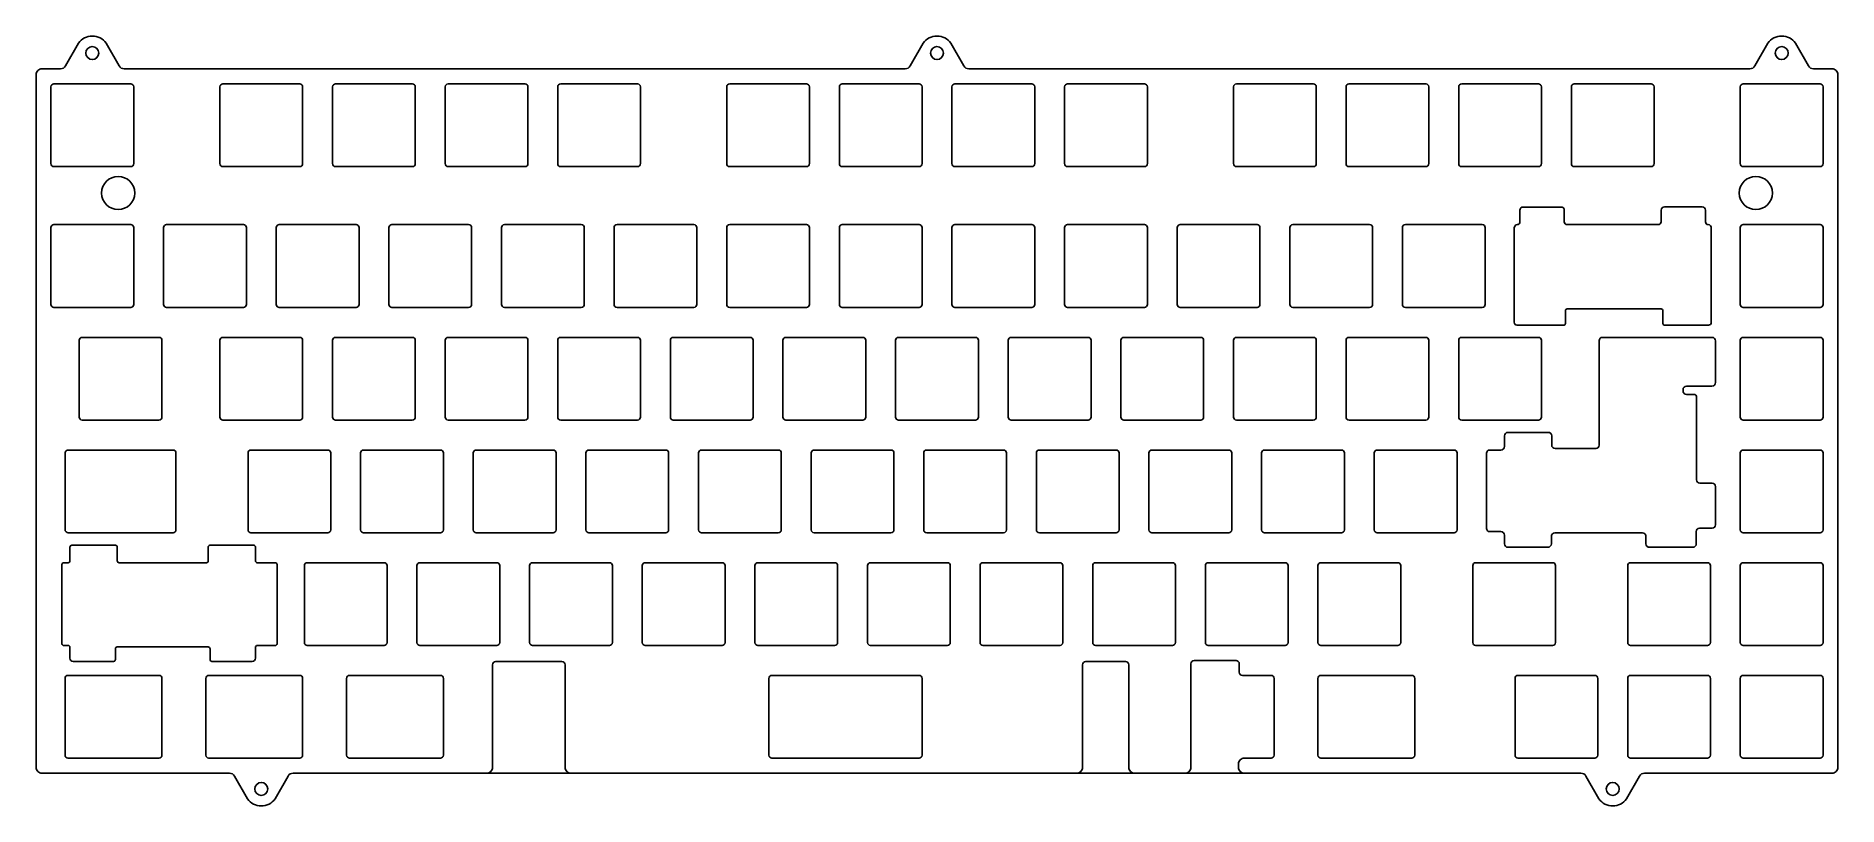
# Model space of a CAD drawing. Header units: millimetres. Extents: x -591 to -286, y -125 to 5.
import ezdxf

# ---------------------------------------------------------------- set-up
doc = ezdxf.new("R2010")
doc.units = ezdxf.units.MM
doc.header["$MEASUREMENT"] = 0

msp = doc.modelspace()

# ---------------------------------------------------------------- linework, layer by layer
at = {"linetype": 'Continuous'}
for p, q in [((-514.34, -119.65), (-500.08, -119.65)), ((-414.53, -119.65), (-404.71, -119.65)), ((-396.19, -119.65), (-386.15, -119.65))]:
    msp.add_line(p, q, dxfattribs=at)
for points in [[(-387.02, -102.57, 0.414214), (-386.47, -103.12), (-381.64, -103.12, -0.414214), (-381.14, -103.62), (-381.14, -116.62, -0.414214), (-381.64, -117.12), (-386.15, -117.12, 0.414214), (-387.15, -118.12), (-387.15, -118.65, 0.414214), (-386.15, -119.65), (-329.24, -119.65, -0.269353), (-328.38, -120.15), (-326.18, -124, 0.511628), (-321.52, -124), (-319.32, -120.15, -0.269353), (-318.46, -119.65), (-286.75, -119.65, 0.414214), (-285.75, -118.65), (-285.75, -1.58, 0.414214), (-286.75, -0.58), (-289.88, -0.58, -0.269353), (-290.75, -0.08), (-292.94, 3.77, 0.511628), (-297.6, 3.77), (-299.8, -0.08, -0.269353), (-300.67, -0.58), (-432.76, -0.58, -0.269353), (-433.62, -0.08), (-435.82, 3.77, 0.511628), (-440.48, 3.77), (-442.68, -0.08, -0.269353), (-443.54, -0.58), (-575.63, -0.58, -0.269353), (-576.5, -0.08), (-578.7, 3.77, 0.511628), (-583.36, 3.77), (-585.55, -0.08, -0.269353), (-586.42, -0.58), (-589.55, -0.58, 0.414214), (-590.55, -1.58), (-590.55, -118.65, 0.414214), (-589.55, -119.65), (-557.84, -119.65, -0.269353), (-556.97, -120.15), (-554.78, -124, 0.511628), (-550.12, -124), (-547.92, -120.15, -0.269353), (-547.06, -119.65), (-514.34, -119.65, 0.414214), (-513.34, -118.65), (-513.34, -101.32, -0.414214), (-512.79, -100.77), (-501.62, -100.77, -0.414214), (-501.07, -101.32), (-501.07, -118.65, 0.414214), (-500.07, -119.65), (-414.53, -119.65, 0.414214), (-413.53, -118.65), (-413.53, -101.32, -0.414214), (-412.98, -100.77), (-406.26, -100.77, -0.414214), (-405.71, -101.32), (-405.71, -118.65, 0.414214), (-404.71, -119.65), (-396.19, -119.65, 0.414214), (-395.19, -118.65), (-395.19, -101.17, -0.414214), (-394.64, -100.62), (-387.57, -100.62, -0.414214), (-387.02, -101.17)], [(-387.02, -102.57, 0.414214), (-386.47, -103.12), (-381.64, -103.12, -0.414214), (-381.14, -103.62), (-381.14, -116.62, -0.414214), (-381.64, -117.12), (-386.15, -117.12, 0.414214), (-387.15, -118.12), (-387.15, -118.65, 0.414214), (-386.15, -119.65), (-329.24, -119.65, -0.269353), (-328.38, -120.15), (-326.18, -124, 0.511628), (-321.52, -124), (-319.32, -120.15, -0.269353), (-318.46, -119.65), (-286.75, -119.65, 0.414214), (-285.75, -118.65), (-285.75, -1.58, 0.414214), (-286.75, -0.58), (-289.88, -0.58, -0.269353), (-290.75, -0.08), (-292.94, 3.77, 0.511628), (-297.6, 3.77), (-299.8, -0.08, -0.269353), (-300.67, -0.58), (-432.76, -0.58, -0.269353), (-433.62, -0.08), (-435.82, 3.77, 0.511628), (-440.48, 3.77), (-442.68, -0.08, -0.269353), (-443.54, -0.58), (-575.63, -0.58, -0.269353), (-576.5, -0.08), (-578.7, 3.77, 0.511628), (-583.36, 3.77), (-585.55, -0.08, -0.269353), (-586.42, -0.58), (-589.55, -0.58, 0.414214), (-590.55, -1.58), (-590.55, -118.65, 0.414214), (-589.55, -119.65), (-557.84, -119.65, -0.269353), (-556.97, -120.15), (-554.78, -124, 0.511628), (-550.12, -124), (-547.92, -120.15, -0.269353), (-547.06, -119.65), (-514.34, -119.65, 0.414214), (-513.34, -118.65), (-513.34, -101.32, -0.414214), (-512.79, -100.77), (-501.62, -100.77, -0.414214), (-501.07, -101.32), (-501.07, -118.65, 0.414214), (-500.07, -119.65), (-414.53, -119.65, 0.414214), (-413.53, -118.65), (-413.53, -101.32, -0.414214), (-412.98, -100.77), (-406.26, -100.77, -0.414214), (-405.71, -101.32), (-405.71, -118.65, 0.414214), (-404.71, -119.65), (-396.19, -119.65, 0.414214), (-395.19, -118.65), (-395.19, -101.17, -0.414214), (-394.64, -100.62), (-387.57, -100.62, -0.414214), (-387.02, -101.17)], [(-574.02, -3.61), (-574.02, -16.61, -0.414214), (-574.52, -17.11), (-587.52, -17.11, -0.414214), (-588.02, -16.61), (-588.02, -3.61, -0.414214), (-587.52, -3.11), (-574.52, -3.11, -0.414214)], [(-574.02, -3.61), (-574.02, -16.61, -0.414214), (-574.52, -17.11), (-587.52, -17.11, -0.414214), (-588.02, -16.61), (-588.02, -3.61, -0.414214), (-587.52, -3.11), (-574.52, -3.11, -0.414214)], [(-558.95, -3.11), (-545.95, -3.11, -0.414214), (-545.45, -3.61), (-545.45, -16.61, -0.414214), (-545.95, -17.11), (-558.95, -17.11, -0.414214), (-559.45, -16.61), (-559.45, -3.61, -0.414214)], [(-558.95, -3.11), (-545.95, -3.11, -0.414214), (-545.45, -3.61), (-545.45, -16.61, -0.414214), (-545.95, -17.11), (-558.95, -17.11, -0.414214), (-559.45, -16.61), (-559.45, -3.61, -0.414214)], [(-539.9, -3.11), (-526.9, -3.11, -0.414214), (-526.4, -3.61), (-526.4, -16.61, -0.414214), (-526.9, -17.11), (-539.9, -17.11, -0.414214), (-540.4, -16.61), (-540.4, -3.61, -0.414214)], [(-539.9, -3.11), (-526.9, -3.11, -0.414214), (-526.4, -3.61), (-526.4, -16.61, -0.414214), (-526.9, -17.11), (-539.9, -17.11, -0.414214), (-540.4, -16.61), (-540.4, -3.61, -0.414214)], [(-520.85, -3.11), (-507.85, -3.11, -0.414214), (-507.35, -3.61), (-507.35, -16.61, -0.414214), (-507.85, -17.11), (-520.85, -17.11, -0.414214), (-521.35, -16.61), (-521.35, -3.61, -0.414214)], [(-520.85, -3.11), (-507.85, -3.11, -0.414214), (-507.35, -3.61), (-507.35, -16.61, -0.414214), (-507.85, -17.11), (-520.85, -17.11, -0.414214), (-521.35, -16.61), (-521.35, -3.61, -0.414214)], [(-501.8, -3.11), (-488.8, -3.11, -0.414214), (-488.3, -3.61), (-488.3, -16.61, -0.414214), (-488.8, -17.11), (-501.8, -17.11, -0.414214), (-502.3, -16.61), (-502.3, -3.61, -0.414214)], [(-501.8, -3.11), (-488.8, -3.11, -0.414214), (-488.3, -3.61), (-488.3, -16.61, -0.414214), (-488.8, -17.11), (-501.8, -17.11, -0.414214), (-502.3, -16.61), (-502.3, -3.61, -0.414214)], [(-473.22, -3.11), (-460.22, -3.11, -0.414214), (-459.72, -3.61), (-459.72, -16.61, -0.414214), (-460.22, -17.11), (-473.22, -17.11, -0.414214), (-473.72, -16.61), (-473.72, -3.61, -0.414214)], [(-473.22, -3.11), (-460.22, -3.11, -0.414214), (-459.72, -3.61), (-459.72, -16.61, -0.414214), (-460.22, -17.11), (-473.22, -17.11, -0.414214), (-473.72, -16.61), (-473.72, -3.61, -0.414214)], [(-454.17, -3.11), (-441.17, -3.11, -0.414214), (-440.67, -3.61), (-440.67, -16.61, -0.414214), (-441.17, -17.11), (-454.17, -17.11, -0.414214), (-454.67, -16.61), (-454.67, -3.61, -0.414214)], [(-454.17, -3.11), (-441.17, -3.11, -0.414214), (-440.67, -3.61), (-440.67, -16.61, -0.414214), (-441.17, -17.11), (-454.17, -17.11, -0.414214), (-454.67, -16.61), (-454.67, -3.61, -0.414214)], [(-421.62, -3.61), (-421.62, -16.61, -0.414214), (-422.12, -17.11), (-435.12, -17.11, -0.414214), (-435.62, -16.61), (-435.62, -3.61, -0.414214), (-435.12, -3.11), (-422.12, -3.11, -0.414214)], [(-421.62, -3.61), (-421.62, -16.61, -0.414214), (-422.12, -17.11), (-435.12, -17.11, -0.414214), (-435.62, -16.61), (-435.62, -3.61, -0.414214), (-435.12, -3.11), (-422.12, -3.11, -0.414214)], [(-402.57, -3.61), (-402.57, -16.61, -0.414214), (-403.07, -17.11), (-416.07, -17.11, -0.414214), (-416.57, -16.61), (-416.57, -3.61, -0.414214), (-416.07, -3.11), (-403.07, -3.11, -0.414214)], [(-402.57, -3.61), (-402.57, -16.61, -0.414214), (-403.07, -17.11), (-416.07, -17.11, -0.414214), (-416.57, -16.61), (-416.57, -3.61, -0.414214), (-416.07, -3.11), (-403.07, -3.11, -0.414214)], [(-387.5, -3.11), (-374.5, -3.11, -0.414214), (-374, -3.61), (-374, -16.61, -0.414214), (-374.5, -17.11), (-387.5, -17.11, -0.414214), (-388, -16.61), (-388, -3.61, -0.414214)], [(-387.5, -3.11), (-374.5, -3.11, -0.414214), (-374, -3.61), (-374, -16.61, -0.414214), (-374.5, -17.11), (-387.5, -17.11, -0.414214), (-388, -16.61), (-388, -3.61, -0.414214)], [(-354.95, -3.61), (-354.95, -16.61, -0.414214), (-355.45, -17.11), (-368.45, -17.11, -0.414214), (-368.95, -16.61), (-368.95, -3.61, -0.414214), (-368.45, -3.11), (-355.45, -3.11, -0.414214)], [(-354.95, -3.61), (-354.95, -16.61, -0.414214), (-355.45, -17.11), (-368.45, -17.11, -0.414214), (-368.95, -16.61), (-368.95, -3.61, -0.414214), (-368.45, -3.11), (-355.45, -3.11, -0.414214)], [(-349.4, -3.11), (-336.4, -3.11, -0.414214), (-335.9, -3.61), (-335.9, -16.61, -0.414214), (-336.4, -17.11), (-349.4, -17.11, -0.414214), (-349.9, -16.61), (-349.9, -3.61, -0.414214)], [(-349.4, -3.11), (-336.4, -3.11, -0.414214), (-335.9, -3.61), (-335.9, -16.61, -0.414214), (-336.4, -17.11), (-349.4, -17.11, -0.414214), (-349.9, -16.61), (-349.9, -3.61, -0.414214)], [(-330.35, -3.11), (-317.35, -3.11, -0.414214), (-316.85, -3.61), (-316.85, -16.61, -0.414214), (-317.35, -17.11), (-330.35, -17.11, -0.414214), (-330.85, -16.61), (-330.85, -3.61, -0.414214)], [(-330.35, -3.11), (-317.35, -3.11, -0.414214), (-316.85, -3.61), (-316.85, -16.61, -0.414214), (-317.35, -17.11), (-330.35, -17.11, -0.414214), (-330.85, -16.61), (-330.85, -3.61, -0.414214)], [(-288.27, -3.61), (-288.27, -16.61, -0.414214), (-288.77, -17.11), (-301.77, -17.11, -0.414214), (-302.27, -16.61), (-302.27, -3.61, -0.414214), (-301.77, -3.11), (-288.77, -3.11, -0.414214)], [(-288.27, -3.61), (-288.27, -16.61, -0.414214), (-288.77, -17.11), (-301.77, -17.11, -0.414214), (-302.27, -16.61), (-302.27, -3.61, -0.414214), (-301.77, -3.11), (-288.77, -3.11, -0.414214)], [(-315.35, -43.62), (-315.35, -41.47, 0.414214), (-315.65, -41.17), (-331.55, -41.17, 0.414214), (-331.85, -41.47), (-331.85, -43.62, -0.414214), (-332.15, -43.92), (-340.02, -43.92, -0.414214), (-340.52, -43.42), (-340.52, -27.47, -0.396734), (-340.01, -26.92, 0.396734), (-339.54, -26.42), (-339.54, -24.49, -0.414214), (-338.99, -23.94), (-332.59, -23.94, -0.414214), (-332.04, -24.49), (-332.04, -26.42, 0.414214), (-331.54, -26.92), (-316.16, -26.92, 0.414214), (-315.66, -26.42), (-315.66, -24.47, -0.414214), (-315.11, -23.92), (-308.71, -23.92, -0.414214), (-308.16, -24.47), (-308.16, -26.42, 0.396739), (-307.69, -26.92, -0.396739), (-307.17, -27.47), (-307.17, -43.42, -0.414214), (-307.67, -43.92), (-315.05, -43.92, -0.414214)], [(-315.35, -43.62), (-315.35, -41.47, 0.414214), (-315.65, -41.17), (-331.55, -41.17, 0.414214), (-331.85, -41.47), (-331.85, -43.62, -0.414214), (-332.15, -43.92), (-340.02, -43.92, -0.414214), (-340.52, -43.42), (-340.52, -27.47, -0.396734), (-340.01, -26.92, 0.396734), (-339.54, -26.42), (-339.54, -24.49, -0.414214), (-338.99, -23.94), (-332.59, -23.94, -0.414214), (-332.04, -24.49), (-332.04, -26.42, 0.414214), (-331.54, -26.92), (-316.16, -26.92, 0.414214), (-315.66, -26.42), (-315.66, -24.47, -0.414214), (-315.11, -23.92), (-308.71, -23.92, -0.414214), (-308.16, -24.47), (-308.16, -26.42, 0.396739), (-307.69, -26.92, -0.396739), (-307.17, -27.47), (-307.17, -43.42, -0.414214), (-307.67, -43.92), (-315.05, -43.92, -0.414214)], [(-574.02, -27.42), (-574.02, -40.42, -0.414214), (-574.52, -40.92), (-587.52, -40.92, -0.414214), (-588.02, -40.42), (-588.02, -27.42, -0.414214), (-587.52, -26.92), (-574.52, -26.92, -0.414214)], [(-574.02, -27.42), (-574.02, -40.42, -0.414214), (-574.52, -40.92), (-587.52, -40.92, -0.414214), (-588.02, -40.42), (-588.02, -27.42, -0.414214), (-587.52, -26.92), (-574.52, -26.92, -0.414214)], [(-568.47, -26.92), (-555.47, -26.92, -0.414214), (-554.97, -27.42), (-554.97, -40.42, -0.414214), (-555.47, -40.92), (-568.47, -40.92, -0.414214), (-568.97, -40.42), (-568.97, -27.42, -0.414214)], [(-568.47, -26.92), (-555.47, -26.92, -0.414214), (-554.97, -27.42), (-554.97, -40.42, -0.414214), (-555.47, -40.92), (-568.47, -40.92, -0.414214), (-568.97, -40.42), (-568.97, -27.42, -0.414214)], [(-549.42, -26.92), (-536.42, -26.92, -0.414214), (-535.92, -27.42), (-535.92, -40.42, -0.414214), (-536.42, -40.92), (-549.42, -40.92, -0.414214), (-549.92, -40.42), (-549.92, -27.42, -0.414214)], [(-549.42, -26.92), (-536.42, -26.92, -0.414214), (-535.92, -27.42), (-535.92, -40.42, -0.414214), (-536.42, -40.92), (-549.42, -40.92, -0.414214), (-549.92, -40.42), (-549.92, -27.42, -0.414214)], [(-530.37, -26.92), (-517.37, -26.92, -0.414214), (-516.87, -27.42), (-516.87, -40.42, -0.414214), (-517.37, -40.92), (-530.37, -40.92, -0.414214), (-530.87, -40.42), (-530.87, -27.42, -0.414214)], [(-530.37, -26.92), (-517.37, -26.92, -0.414214), (-516.87, -27.42), (-516.87, -40.42, -0.414214), (-517.37, -40.92), (-530.37, -40.92, -0.414214), (-530.87, -40.42), (-530.87, -27.42, -0.414214)], [(-511.32, -26.92), (-498.32, -26.92, -0.414214), (-497.82, -27.42), (-497.82, -40.42, -0.414214), (-498.32, -40.92), (-511.32, -40.92, -0.414214), (-511.82, -40.42), (-511.82, -27.42, -0.414214)], [(-511.32, -26.92), (-498.32, -26.92, -0.414214), (-497.82, -27.42), (-497.82, -40.42, -0.414214), (-498.32, -40.92), (-511.32, -40.92, -0.414214), (-511.82, -40.42), (-511.82, -27.42, -0.414214)], [(-492.27, -26.92), (-479.27, -26.92, -0.414214), (-478.77, -27.42), (-478.77, -40.42, -0.414214), (-479.27, -40.92), (-492.27, -40.92, -0.414214), (-492.77, -40.42), (-492.77, -27.42, -0.414214)], [(-492.27, -26.92), (-479.27, -26.92, -0.414214), (-478.77, -27.42), (-478.77, -40.42, -0.414214), (-479.27, -40.92), (-492.27, -40.92, -0.414214), (-492.77, -40.42), (-492.77, -27.42, -0.414214)], [(-473.22, -26.92, 0.414214), (-473.72, -27.42), (-473.72, -40.42, 0.414214), (-473.22, -40.92), (-460.22, -40.92, 0.414214), (-459.72, -40.42), (-459.72, -27.42, 0.414214), (-460.22, -26.92)], [(-473.22, -26.92, 0.414214), (-473.72, -27.42), (-473.72, -40.42, 0.414214), (-473.22, -40.92), (-460.22, -40.92, 0.414214), (-459.72, -40.42), (-459.72, -27.42, 0.414214), (-460.22, -26.92)], [(-440.67, -27.42), (-440.67, -40.42, -0.414214), (-441.17, -40.92), (-454.17, -40.92, -0.414214), (-454.67, -40.42), (-454.67, -27.42, -0.414214), (-454.17, -26.92), (-441.17, -26.92, -0.414214)], [(-440.67, -27.42), (-440.67, -40.42, -0.414214), (-441.17, -40.92), (-454.17, -40.92, -0.414214), (-454.67, -40.42), (-454.67, -27.42, -0.414214), (-454.17, -26.92), (-441.17, -26.92, -0.414214)], [(-435.12, -26.92), (-422.12, -26.92, -0.414214), (-421.62, -27.42), (-421.62, -40.42, -0.414214), (-422.12, -40.92), (-435.12, -40.92, -0.414214), (-435.62, -40.42), (-435.62, -27.42, -0.414214)], [(-435.12, -26.92), (-422.12, -26.92, -0.414214), (-421.62, -27.42), (-421.62, -40.42, -0.414214), (-422.12, -40.92), (-435.12, -40.92, -0.414214), (-435.62, -40.42), (-435.62, -27.42, -0.414214)], [(-416.07, -26.92), (-403.07, -26.92, -0.414214), (-402.57, -27.42), (-402.57, -40.42, -0.414214), (-403.07, -40.92), (-416.07, -40.92, -0.414214), (-416.57, -40.42), (-416.57, -27.42, -0.414214)], [(-416.07, -26.92), (-403.07, -26.92, -0.414214), (-402.57, -27.42), (-402.57, -40.42, -0.414214), (-403.07, -40.92), (-416.07, -40.92, -0.414214), (-416.57, -40.42), (-416.57, -27.42, -0.414214)], [(-397.02, -26.92), (-384.02, -26.92, -0.414214), (-383.52, -27.42), (-383.52, -40.42, -0.414214), (-384.02, -40.92), (-397.02, -40.92, -0.414214), (-397.52, -40.42), (-397.52, -27.42, -0.414214)], [(-397.02, -26.92), (-384.02, -26.92, -0.414214), (-383.52, -27.42), (-383.52, -40.42, -0.414214), (-384.02, -40.92), (-397.02, -40.92, -0.414214), (-397.52, -40.42), (-397.52, -27.42, -0.414214)], [(-377.97, -26.92), (-364.97, -26.92, -0.414214), (-364.47, -27.42), (-364.47, -40.42, -0.414214), (-364.97, -40.92), (-377.97, -40.92, -0.414214), (-378.47, -40.42), (-378.47, -27.42, -0.414214)], [(-377.97, -26.92), (-364.97, -26.92, -0.414214), (-364.47, -27.42), (-364.47, -40.42, -0.414214), (-364.97, -40.92), (-377.97, -40.92, -0.414214), (-378.47, -40.42), (-378.47, -27.42, -0.414214)], [(-358.92, -26.92), (-345.92, -26.92, -0.414214), (-345.42, -27.42), (-345.42, -40.42, -0.414214), (-345.92, -40.92), (-358.92, -40.92, -0.414214), (-359.42, -40.42), (-359.42, -27.42, -0.414214)], [(-358.92, -26.92), (-345.92, -26.92, -0.414214), (-345.42, -27.42), (-345.42, -40.42, -0.414214), (-345.92, -40.92), (-358.92, -40.92, -0.414214), (-359.42, -40.42), (-359.42, -27.42, -0.414214)], [(-301.77, -26.92), (-288.77, -26.92, -0.414214), (-288.27, -27.42), (-288.27, -40.42, -0.414214), (-288.77, -40.92), (-301.77, -40.92, -0.414214), (-302.27, -40.42), (-302.27, -27.42, -0.414214)], [(-301.77, -26.92), (-288.77, -26.92, -0.414214), (-288.27, -27.42), (-288.27, -40.42, -0.414214), (-288.77, -40.92), (-301.77, -40.92, -0.414214), (-302.27, -40.42), (-302.27, -27.42, -0.414214)], [(-582.76, -45.97), (-569.76, -45.97, -0.414214), (-569.26, -46.47), (-569.26, -59.47, -0.414214), (-569.76, -59.97), (-582.76, -59.97, -0.414214), (-583.26, -59.47), (-583.26, -46.47, -0.414214)], [(-582.76, -45.97), (-569.76, -45.97, -0.414214), (-569.26, -46.47), (-569.26, -59.47, -0.414214), (-569.76, -59.97), (-582.76, -59.97, -0.414214), (-583.26, -59.47), (-583.26, -46.47, -0.414214)], [(-558.95, -45.97), (-545.95, -45.97, -0.414214), (-545.45, -46.47), (-545.45, -59.47, -0.414214), (-545.95, -59.97), (-558.95, -59.97, -0.414214), (-559.45, -59.47), (-559.45, -46.47, -0.414214)], [(-558.95, -45.97), (-545.95, -45.97, -0.414214), (-545.45, -46.47), (-545.45, -59.47, -0.414214), (-545.95, -59.97), (-558.95, -59.97, -0.414214), (-559.45, -59.47), (-559.45, -46.47, -0.414214)], [(-539.9, -45.97), (-526.9, -45.97, -0.414214), (-526.4, -46.47), (-526.4, -59.47, -0.414214), (-526.9, -59.97), (-539.9, -59.97, -0.414214), (-540.4, -59.47), (-540.4, -46.47, -0.414214)], [(-539.9, -45.97), (-526.9, -45.97, -0.414214), (-526.4, -46.47), (-526.4, -59.47, -0.414214), (-526.9, -59.97), (-539.9, -59.97, -0.414214), (-540.4, -59.47), (-540.4, -46.47, -0.414214)], [(-520.85, -45.97), (-507.85, -45.97, -0.414214), (-507.35, -46.47), (-507.35, -59.47, -0.414214), (-507.85, -59.97), (-520.85, -59.97, -0.414214), (-521.35, -59.47), (-521.35, -46.47, -0.414214)], [(-520.85, -45.97), (-507.85, -45.97, -0.414214), (-507.35, -46.47), (-507.35, -59.47, -0.414214), (-507.85, -59.97), (-520.85, -59.97, -0.414214), (-521.35, -59.47), (-521.35, -46.47, -0.414214)], [(-501.8, -45.97), (-488.8, -45.97, -0.414214), (-488.3, -46.47), (-488.3, -59.47, -0.414214), (-488.8, -59.97), (-501.8, -59.97, -0.414214), (-502.3, -59.47), (-502.3, -46.47, -0.414214)], [(-501.8, -45.97), (-488.8, -45.97, -0.414214), (-488.3, -46.47), (-488.3, -59.47, -0.414214), (-488.8, -59.97), (-501.8, -59.97, -0.414214), (-502.3, -59.47), (-502.3, -46.47, -0.414214)], [(-482.75, -45.97), (-469.75, -45.97, -0.414214), (-469.25, -46.47), (-469.25, -59.47, -0.414214), (-469.75, -59.97), (-482.75, -59.97, -0.414214), (-483.25, -59.47), (-483.25, -46.47, -0.414214)], [(-482.75, -45.97), (-469.75, -45.97, -0.414214), (-469.25, -46.47), (-469.25, -59.47, -0.414214), (-469.75, -59.97), (-482.75, -59.97, -0.414214), (-483.25, -59.47), (-483.25, -46.47, -0.414214)], [(-463.7, -45.97), (-450.7, -45.97, -0.414214), (-450.2, -46.47), (-450.2, -59.47, -0.414214), (-450.7, -59.97), (-463.7, -59.97, -0.414214), (-464.2, -59.47), (-464.2, -46.47, -0.414214)], [(-463.7, -45.97), (-450.7, -45.97, -0.414214), (-450.2, -46.47), (-450.2, -59.47, -0.414214), (-450.7, -59.97), (-463.7, -59.97, -0.414214), (-464.2, -59.47), (-464.2, -46.47, -0.414214)], [(-444.65, -45.97), (-431.65, -45.97, -0.414214), (-431.15, -46.47), (-431.15, -59.47, -0.414214), (-431.65, -59.97), (-444.65, -59.97, -0.414214), (-445.15, -59.47), (-445.15, -46.47, -0.414214)], [(-444.65, -45.97), (-431.65, -45.97, -0.414214), (-431.15, -46.47), (-431.15, -59.47, -0.414214), (-431.65, -59.97), (-444.65, -59.97, -0.414214), (-445.15, -59.47), (-445.15, -46.47, -0.414214)], [(-425.6, -45.97, 0.414214), (-426.1, -46.47), (-426.1, -59.47, 0.414214), (-425.6, -59.97), (-412.6, -59.97, 0.414214), (-412.1, -59.47), (-412.1, -46.47, 0.414214), (-412.6, -45.97)], [(-425.6, -45.97, 0.414214), (-426.1, -46.47), (-426.1, -59.47, 0.414214), (-425.6, -59.97), (-412.6, -59.97, 0.414214), (-412.1, -59.47), (-412.1, -46.47, 0.414214), (-412.6, -45.97)], [(-406.55, -45.97), (-393.55, -45.97, -0.414214), (-393.05, -46.47), (-393.05, -59.47, -0.414214), (-393.55, -59.97), (-406.55, -59.97, -0.414214), (-407.05, -59.47), (-407.05, -46.47, -0.414214)], [(-406.55, -45.97), (-393.55, -45.97, -0.414214), (-393.05, -46.47), (-393.05, -59.47, -0.414214), (-393.55, -59.97), (-406.55, -59.97, -0.414214), (-407.05, -59.47), (-407.05, -46.47, -0.414214)], [(-387.5, -45.97), (-374.5, -45.97, -0.414214), (-374, -46.47), (-374, -59.47, -0.414214), (-374.5, -59.97), (-387.5, -59.97, -0.414214), (-388, -59.47), (-388, -46.47, -0.414214)], [(-387.5, -45.97), (-374.5, -45.97, -0.414214), (-374, -46.47), (-374, -59.47, -0.414214), (-374.5, -59.97), (-387.5, -59.97, -0.414214), (-388, -59.47), (-388, -46.47, -0.414214)], [(-368.45, -45.97), (-355.45, -45.97, -0.414214), (-354.95, -46.47), (-354.95, -59.47, -0.414214), (-355.45, -59.97), (-368.45, -59.97, -0.414214), (-368.95, -59.47), (-368.95, -46.47, -0.414214)], [(-368.45, -45.97), (-355.45, -45.97, -0.414214), (-354.95, -46.47), (-354.95, -59.47, -0.414214), (-355.45, -59.97), (-368.45, -59.97, -0.414214), (-368.95, -59.47), (-368.95, -46.47, -0.414214)], [(-349.4, -45.97), (-336.4, -45.97, -0.414214), (-335.9, -46.47), (-335.9, -59.47, -0.414214), (-336.4, -59.97), (-349.4, -59.97, -0.414214), (-349.9, -59.47), (-349.9, -46.47, -0.414214)], [(-349.4, -45.97), (-336.4, -45.97, -0.414214), (-335.9, -46.47), (-335.9, -59.47, -0.414214), (-336.4, -59.97), (-349.4, -59.97, -0.414214), (-349.9, -59.47), (-349.9, -46.47, -0.414214)], [(-341.57, -62.04), (-334.77, -62.04, -0.414214), (-334.17, -62.64), (-334.17, -64.17, 0.414214), (-333.57, -64.77), (-326.69, -64.77, 0.414214), (-326.14, -64.22), (-326.14, -46.52, -0.414214), (-325.59, -45.97), (-307.06, -45.97, -0.414214), (-306.46, -46.57), (-306.46, -53.62, -0.414214), (-307.06, -54.22), (-311.36, -54.22, 0.414214), (-311.96, -54.82), (-311.96, -55.02, 0.414214), (-311.36, -55.62), (-310.16, -55.62, -0.414214), (-309.66, -56.12), (-309.66, -70.08, 0.414214), (-309.11, -70.63), (-307.01, -70.63, -0.414214), (-306.46, -71.18), (-306.46, -77.68, -0.414214), (-307.01, -78.23), (-309.16, -78.23, 0.414214), (-309.71, -78.78), (-309.71, -80.87, -0.414214), (-310.31, -81.47), (-317.63, -81.47, -0.414214), (-318.23, -80.87), (-318.23, -79.62, 0.414214), (-318.83, -79.02), (-333.63, -79.02, 0.414214), (-334.23, -79.62), (-334.23, -80.87, -0.414214), (-334.83, -81.47), (-341.57, -81.47, -0.414214), (-342.17, -80.87), (-342.17, -79.42, 0.414214), (-342.77, -78.82), (-344.64, -78.82, -0.414214), (-345.19, -78.27), (-345.19, -65.57, -0.414214), (-344.64, -65.02), (-342.77, -65.02, 0.414214), (-342.17, -64.42), (-342.17, -62.64, -0.414214)], [(-341.57, -62.04), (-334.77, -62.04, -0.414214), (-334.17, -62.64), (-334.17, -64.17, 0.414214), (-333.57, -64.77), (-326.69, -64.77, 0.414214), (-326.14, -64.22), (-326.14, -46.52, -0.414214), (-325.59, -45.97), (-307.06, -45.97, -0.414214), (-306.46, -46.57), (-306.46, -53.62, -0.414214), (-307.06, -54.22), (-311.36, -54.22, 0.414214), (-311.96, -54.82), (-311.96, -55.02, 0.414214), (-311.36, -55.62), (-310.16, -55.62, -0.414214), (-309.66, -56.12), (-309.66, -70.08, 0.414214), (-309.11, -70.63), (-307.01, -70.63, -0.414214), (-306.46, -71.18), (-306.46, -77.68, -0.414214), (-307.01, -78.23), (-309.16, -78.23, 0.414214), (-309.71, -78.78), (-309.71, -80.87, -0.414214), (-310.31, -81.47), (-317.63, -81.47, -0.414214), (-318.23, -80.87), (-318.23, -79.62, 0.414214), (-318.83, -79.02), (-333.63, -79.02, 0.414214), (-334.23, -79.62), (-334.23, -80.87, -0.414214), (-334.83, -81.47), (-341.57, -81.47, -0.414214), (-342.17, -80.87), (-342.17, -79.42, 0.414214), (-342.77, -78.82), (-344.64, -78.82, -0.414214), (-345.19, -78.27), (-345.19, -65.57, -0.414214), (-344.64, -65.02), (-342.77, -65.02, 0.414214), (-342.17, -64.42), (-342.17, -62.64, -0.414214)], [(-288.27, -46.47), (-288.27, -59.47, -0.414214), (-288.77, -59.97), (-301.77, -59.97, -0.414214), (-302.27, -59.47), (-302.27, -46.47, -0.414214), (-301.77, -45.97), (-288.77, -45.97, -0.414214)], [(-288.27, -46.47), (-288.27, -59.47, -0.414214), (-288.77, -59.97), (-301.77, -59.97, -0.414214), (-302.27, -59.47), (-302.27, -46.47, -0.414214), (-301.77, -45.97), (-288.77, -45.97, -0.414214)], [(-567.38, -79.02), (-585.09, -79.02, -0.414214), (-585.64, -78.47), (-585.64, -65.57, -0.414214), (-585.09, -65.02), (-567.38, -65.02, -0.414214), (-566.88, -65.52), (-566.88, -78.52, -0.414214)], [(-567.38, -79.02), (-585.09, -79.02, -0.414214), (-585.64, -78.47), (-585.64, -65.57, -0.414214), (-585.09, -65.02), (-567.38, -65.02, -0.414214), (-566.88, -65.52), (-566.88, -78.52, -0.414214)], [(-554.19, -65.02), (-541.19, -65.02, -0.414214), (-540.69, -65.52), (-540.69, -78.52, -0.414214), (-541.19, -79.02), (-554.19, -79.02, -0.414214), (-554.69, -78.52), (-554.69, -65.52, -0.414214)], [(-554.19, -65.02), (-541.19, -65.02, -0.414214), (-540.69, -65.52), (-540.69, -78.52, -0.414214), (-541.19, -79.02), (-554.19, -79.02, -0.414214), (-554.69, -78.52), (-554.69, -65.52, -0.414214)], [(-535.14, -65.02), (-522.14, -65.02, -0.414214), (-521.64, -65.52), (-521.64, -78.52, -0.414214), (-522.14, -79.02), (-535.14, -79.02, -0.414214), (-535.64, -78.52), (-535.64, -65.52, -0.414214)], [(-535.14, -65.02), (-522.14, -65.02, -0.414214), (-521.64, -65.52), (-521.64, -78.52, -0.414214), (-522.14, -79.02), (-535.14, -79.02, -0.414214), (-535.64, -78.52), (-535.64, -65.52, -0.414214)], [(-516.09, -65.02), (-503.09, -65.02, -0.414214), (-502.59, -65.52), (-502.59, -78.52, -0.414214), (-503.09, -79.02), (-516.09, -79.02, -0.414214), (-516.59, -78.52), (-516.59, -65.52, -0.414214)], [(-516.09, -65.02), (-503.09, -65.02, -0.414214), (-502.59, -65.52), (-502.59, -78.52, -0.414214), (-503.09, -79.02), (-516.09, -79.02, -0.414214), (-516.59, -78.52), (-516.59, -65.52, -0.414214)], [(-497.04, -65.02, 0.414214), (-497.54, -65.52), (-497.54, -78.52, 0.414214), (-497.04, -79.02), (-484.04, -79.02, 0.414214), (-483.54, -78.52), (-483.54, -65.52, 0.414214), (-484.04, -65.02)], [(-497.04, -65.02, 0.414214), (-497.54, -65.52), (-497.54, -78.52, 0.414214), (-497.04, -79.02), (-484.04, -79.02, 0.414214), (-483.54, -78.52), (-483.54, -65.52, 0.414214), (-484.04, -65.02)], [(-477.99, -65.02, 0.414214), (-478.49, -65.52), (-478.49, -78.52, 0.414214), (-477.99, -79.02), (-464.99, -79.02, 0.414214), (-464.49, -78.52), (-464.49, -65.52, 0.414214), (-464.99, -65.02)], [(-477.99, -65.02, 0.414214), (-478.49, -65.52), (-478.49, -78.52, 0.414214), (-477.99, -79.02), (-464.99, -79.02, 0.414214), (-464.49, -78.52), (-464.49, -65.52, 0.414214), (-464.99, -65.02)], [(-458.94, -65.02), (-445.94, -65.02, -0.414214), (-445.44, -65.52), (-445.44, -78.52, -0.414214), (-445.94, -79.02), (-458.94, -79.02, -0.414214), (-459.44, -78.52), (-459.44, -65.52, -0.414214)], [(-458.94, -65.02), (-445.94, -65.02, -0.414214), (-445.44, -65.52), (-445.44, -78.52, -0.414214), (-445.94, -79.02), (-458.94, -79.02, -0.414214), (-459.44, -78.52), (-459.44, -65.52, -0.414214)], [(-439.89, -65.02), (-426.89, -65.02, -0.414214), (-426.39, -65.52), (-426.39, -78.52, -0.414214), (-426.89, -79.02), (-439.89, -79.02, -0.414214), (-440.39, -78.52), (-440.39, -65.52, -0.414214)], [(-439.89, -65.02), (-426.89, -65.02, -0.414214), (-426.39, -65.52), (-426.39, -78.52, -0.414214), (-426.89, -79.02), (-439.89, -79.02, -0.414214), (-440.39, -78.52), (-440.39, -65.52, -0.414214)], [(-420.84, -65.02), (-407.84, -65.02, -0.414214), (-407.34, -65.52), (-407.34, -78.52, -0.414214), (-407.84, -79.02), (-420.84, -79.02, -0.414214), (-421.34, -78.52), (-421.34, -65.52, -0.414214)], [(-420.84, -65.02), (-407.84, -65.02, -0.414214), (-407.34, -65.52), (-407.34, -78.52, -0.414214), (-407.84, -79.02), (-420.84, -79.02, -0.414214), (-421.34, -78.52), (-421.34, -65.52, -0.414214)], [(-401.79, -65.02), (-388.79, -65.02, -0.414214), (-388.29, -65.52), (-388.29, -78.52, -0.414214), (-388.79, -79.02), (-401.79, -79.02, -0.414214), (-402.29, -78.52), (-402.29, -65.52, -0.414214)], [(-401.79, -65.02), (-388.79, -65.02, -0.414214), (-388.29, -65.52), (-388.29, -78.52, -0.414214), (-388.79, -79.02), (-401.79, -79.02, -0.414214), (-402.29, -78.52), (-402.29, -65.52, -0.414214)], [(-382.74, -65.02), (-369.74, -65.02, -0.414214), (-369.24, -65.52), (-369.24, -78.52, -0.414214), (-369.74, -79.02), (-382.74, -79.02, -0.414214), (-383.24, -78.52), (-383.24, -65.52, -0.414214)], [(-382.74, -65.02), (-369.74, -65.02, -0.414214), (-369.24, -65.52), (-369.24, -78.52, -0.414214), (-369.74, -79.02), (-382.74, -79.02, -0.414214), (-383.24, -78.52), (-383.24, -65.52, -0.414214)], [(-363.69, -65.02), (-350.69, -65.02, -0.414214), (-350.19, -65.52), (-350.19, -78.52, -0.414214), (-350.69, -79.02), (-363.69, -79.02, -0.414214), (-364.19, -78.52), (-364.19, -65.52, -0.414214)], [(-363.69, -65.02), (-350.69, -65.02, -0.414214), (-350.19, -65.52), (-350.19, -78.52, -0.414214), (-350.69, -79.02), (-363.69, -79.02, -0.414214), (-364.19, -78.52), (-364.19, -65.52, -0.414214)], [(-301.77, -65.02), (-288.77, -65.02, -0.414214), (-288.27, -65.52), (-288.27, -78.52, -0.414214), (-288.77, -79.02), (-301.77, -79.02, -0.414214), (-302.27, -78.52), (-302.27, -65.52, -0.414214)], [(-301.77, -65.02), (-288.77, -65.02, -0.414214), (-288.27, -65.52), (-288.27, -78.52, -0.414214), (-288.77, -79.02), (-301.77, -79.02, -0.414214), (-302.27, -78.52), (-302.27, -65.52, -0.414214)], [(-561.12, -98.62, 0.414214), (-561.42, -98.32), (-576.82, -98.32, 0.414214), (-577.12, -98.62), (-577.12, -100.46, -0.414214), (-577.42, -100.76), (-584.26, -100.76, -0.414214), (-584.81, -100.21), (-584.81, -98.37, 0.414214), (-585.11, -98.07), (-585.86, -98.07, -0.414214), (-586.16, -97.77), (-586.16, -84.37, -0.414214), (-585.86, -84.07), (-585.11, -84.07, 0.414214), (-584.81, -83.77), (-584.81, -81.42, -0.414214), (-584.51, -81.12), (-577.11, -81.12, -0.414214), (-576.81, -81.42), (-576.81, -83.77, 0.414214), (-576.51, -84.07), (-561.73, -84.07, 0.414214), (-561.43, -83.77), (-561.43, -81.42, -0.414214), (-561.13, -81.12), (-553.73, -81.12, -0.414214), (-553.43, -81.42), (-553.43, -83.77, 0.414214), (-553.13, -84.07), (-550.08, -84.07, -0.414214), (-549.78, -84.37), (-549.78, -97.77, -0.414214), (-550.08, -98.07), (-553.13, -98.07, 0.414214), (-553.43, -98.37), (-553.43, -100.21, -0.414214), (-553.98, -100.76), (-560.82, -100.76, -0.414214), (-561.12, -100.46)], [(-561.12, -98.62, 0.414214), (-561.42, -98.32), (-576.82, -98.32, 0.414214), (-577.12, -98.62), (-577.12, -100.46, -0.414214), (-577.42, -100.76), (-584.26, -100.76, -0.414214), (-584.81, -100.21), (-584.81, -98.37, 0.414214), (-585.11, -98.07), (-585.86, -98.07, -0.414214), (-586.16, -97.77), (-586.16, -84.37, -0.414214), (-585.86, -84.07), (-585.11, -84.07, 0.414214), (-584.81, -83.77), (-584.81, -81.42, -0.414214), (-584.51, -81.12), (-577.11, -81.12, -0.414214), (-576.81, -81.42), (-576.81, -83.77, 0.414214), (-576.51, -84.07), (-561.73, -84.07, 0.414214), (-561.43, -83.77), (-561.43, -81.42, -0.414214), (-561.13, -81.12), (-553.73, -81.12, -0.414214), (-553.43, -81.42), (-553.43, -83.77, 0.414214), (-553.13, -84.07), (-550.08, -84.07, -0.414214), (-549.78, -84.37), (-549.78, -97.77, -0.414214), (-550.08, -98.07), (-553.13, -98.07, 0.414214), (-553.43, -98.37), (-553.43, -100.21, -0.414214), (-553.98, -100.76), (-560.82, -100.76, -0.414214), (-561.12, -100.46)], [(-545.16, -97.57, 0.414214), (-544.66, -98.07), (-531.66, -98.07, 0.414214), (-531.16, -97.57), (-531.16, -84.57, 0.414214), (-531.66, -84.07), (-544.66, -84.07, 0.414214), (-545.16, -84.57)], [(-545.16, -97.57, 0.414214), (-544.66, -98.07), (-531.66, -98.07, 0.414214), (-531.16, -97.57), (-531.16, -84.57, 0.414214), (-531.66, -84.07), (-544.66, -84.07, 0.414214), (-545.16, -84.57)], [(-525.61, -84.07), (-512.61, -84.07, -0.414214), (-512.11, -84.57), (-512.11, -97.57, -0.414214), (-512.61, -98.07), (-525.61, -98.07, -0.414214), (-526.11, -97.57), (-526.11, -84.57, -0.414214)], [(-525.61, -84.07), (-512.61, -84.07, -0.414214), (-512.11, -84.57), (-512.11, -97.57, -0.414214), (-512.61, -98.07), (-525.61, -98.07, -0.414214), (-526.11, -97.57), (-526.11, -84.57, -0.414214)], [(-506.56, -84.07), (-493.56, -84.07, -0.414214), (-493.06, -84.57), (-493.06, -97.57, -0.414214), (-493.56, -98.07), (-506.56, -98.07, -0.414214), (-507.06, -97.57), (-507.06, -84.57, -0.414214)], [(-506.56, -84.07), (-493.56, -84.07, -0.414214), (-493.06, -84.57), (-493.06, -97.57, -0.414214), (-493.56, -98.07), (-506.56, -98.07, -0.414214), (-507.06, -97.57), (-507.06, -84.57, -0.414214)], [(-487.51, -84.07), (-474.51, -84.07, -0.414214), (-474.01, -84.57), (-474.01, -97.57, -0.414214), (-474.51, -98.07), (-487.51, -98.07, -0.414214), (-488.01, -97.57), (-488.01, -84.57, -0.414214)], [(-487.51, -84.07), (-474.51, -84.07, -0.414214), (-474.01, -84.57), (-474.01, -97.57, -0.414214), (-474.51, -98.07), (-487.51, -98.07, -0.414214), (-488.01, -97.57), (-488.01, -84.57, -0.414214)], [(-468.46, -84.07), (-455.46, -84.07, -0.414214), (-454.96, -84.57), (-454.96, -97.57, -0.414214), (-455.46, -98.07), (-468.46, -98.07, -0.414214), (-468.96, -97.57), (-468.96, -84.57, -0.414214)], [(-468.46, -84.07), (-455.46, -84.07, -0.414214), (-454.96, -84.57), (-454.96, -97.57, -0.414214), (-455.46, -98.07), (-468.46, -98.07, -0.414214), (-468.96, -97.57), (-468.96, -84.57, -0.414214)], [(-449.41, -84.07), (-436.41, -84.07, -0.414214), (-435.91, -84.57), (-435.91, -97.57, -0.414214), (-436.41, -98.07), (-449.41, -98.07, -0.414214), (-449.91, -97.57), (-449.91, -84.57, -0.414214)], [(-449.41, -84.07), (-436.41, -84.07, -0.414214), (-435.91, -84.57), (-435.91, -97.57, -0.414214), (-436.41, -98.07), (-449.41, -98.07, -0.414214), (-449.91, -97.57), (-449.91, -84.57, -0.414214)], [(-430.36, -84.07), (-417.36, -84.07, -0.414214), (-416.86, -84.57), (-416.86, -97.57, -0.414214), (-417.36, -98.07), (-430.36, -98.07, -0.414214), (-430.86, -97.57), (-430.86, -84.57, -0.414214)], [(-430.36, -84.07), (-417.36, -84.07, -0.414214), (-416.86, -84.57), (-416.86, -97.57, -0.414214), (-417.36, -98.07), (-430.36, -98.07, -0.414214), (-430.86, -97.57), (-430.86, -84.57, -0.414214)], [(-411.31, -84.07), (-398.31, -84.07, -0.414214), (-397.81, -84.57), (-397.81, -97.57, -0.414214), (-398.31, -98.07), (-411.31, -98.07, -0.414214), (-411.81, -97.57), (-411.81, -84.57, -0.414214)], [(-411.31, -84.07), (-398.31, -84.07, -0.414214), (-397.81, -84.57), (-397.81, -97.57, -0.414214), (-398.31, -98.07), (-411.31, -98.07, -0.414214), (-411.81, -97.57), (-411.81, -84.57, -0.414214)], [(-392.26, -84.07, 0.414214), (-392.76, -84.57), (-392.76, -97.57, 0.414214), (-392.26, -98.07), (-379.26, -98.07, 0.414214), (-378.76, -97.57), (-378.76, -84.57, 0.414214), (-379.26, -84.07)], [(-392.26, -84.07, 0.414214), (-392.76, -84.57), (-392.76, -97.57, 0.414214), (-392.26, -98.07), (-379.26, -98.07, 0.414214), (-378.76, -97.57), (-378.76, -84.57, 0.414214), (-379.26, -84.07)], [(-373.21, -84.07), (-360.21, -84.07, -0.414214), (-359.71, -84.57), (-359.71, -97.57, -0.414214), (-360.21, -98.07), (-373.21, -98.07, -0.414214), (-373.71, -97.57), (-373.71, -84.57, -0.414214)], [(-373.21, -84.07), (-360.21, -84.07, -0.414214), (-359.71, -84.57), (-359.71, -97.57, -0.414214), (-360.21, -98.07), (-373.21, -98.07, -0.414214), (-373.71, -97.57), (-373.71, -84.57, -0.414214)], [(-347.02, -84.07), (-334.02, -84.07, -0.414214), (-333.52, -84.57), (-333.52, -97.57, -0.414214), (-334.02, -98.07), (-347.02, -98.07, -0.414214), (-347.52, -97.57), (-347.52, -84.57, -0.414214)], [(-347.02, -84.07), (-334.02, -84.07, -0.414214), (-333.52, -84.57), (-333.52, -97.57, -0.414214), (-334.02, -98.07), (-347.02, -98.07, -0.414214), (-347.52, -97.57), (-347.52, -84.57, -0.414214)], [(-320.82, -84.07), (-307.82, -84.07, -0.414214), (-307.32, -84.57), (-307.32, -97.57, -0.414214), (-307.82, -98.07), (-320.82, -98.07, -0.414214), (-321.32, -97.57), (-321.32, -84.57, -0.414214)], [(-320.82, -84.07), (-307.82, -84.07, -0.414214), (-307.32, -84.57), (-307.32, -97.57, -0.414214), (-307.82, -98.07), (-320.82, -98.07, -0.414214), (-321.32, -97.57), (-321.32, -84.57, -0.414214)], [(-288.27, -84.57), (-288.27, -97.57, -0.414214), (-288.77, -98.07), (-301.77, -98.07, -0.414214), (-302.27, -97.57), (-302.27, -84.57, -0.414214), (-301.77, -84.07), (-288.77, -84.07, -0.414214)], [(-288.27, -84.57), (-288.27, -97.57, -0.414214), (-288.77, -98.07), (-301.77, -98.07, -0.414214), (-302.27, -97.57), (-302.27, -84.57, -0.414214), (-301.77, -84.07), (-288.77, -84.07, -0.414214)], [(-585.14, -103.12), (-569.76, -103.12, -0.414214), (-569.26, -103.62), (-569.26, -116.62, -0.414214), (-569.76, -117.12), (-585.14, -117.12, -0.414214), (-585.64, -116.62), (-585.64, -103.62, -0.414214)], [(-585.14, -103.12), (-569.76, -103.12, -0.414214), (-569.26, -103.62), (-569.26, -116.62, -0.414214), (-569.76, -117.12), (-585.14, -117.12, -0.414214), (-585.64, -116.62), (-585.64, -103.62, -0.414214)], [(-561.33, -103.12), (-545.95, -103.12, -0.414214), (-545.45, -103.62), (-545.45, -116.62, -0.414214), (-545.95, -117.12), (-561.33, -117.12, -0.414214), (-561.83, -116.62), (-561.83, -103.62, -0.414214)], [(-561.33, -103.12), (-545.95, -103.12, -0.414214), (-545.45, -103.62), (-545.45, -116.62, -0.414214), (-545.95, -117.12), (-561.33, -117.12, -0.414214), (-561.83, -116.62), (-561.83, -103.62, -0.414214)], [(-537.52, -103.12), (-522.14, -103.12, -0.414214), (-521.64, -103.62), (-521.64, -116.62, -0.414214), (-522.14, -117.12), (-537.52, -117.12, -0.414214), (-538.02, -116.62), (-538.02, -103.62, -0.414214)], [(-537.52, -103.12), (-522.14, -103.12, -0.414214), (-521.64, -103.62), (-521.64, -116.62, -0.414214), (-522.14, -117.12), (-537.52, -117.12, -0.414214), (-538.02, -116.62), (-538.02, -103.62, -0.414214)], [(-466.08, -103.12), (-441.17, -103.12, -0.414214), (-440.67, -103.62), (-440.67, -116.62, -0.414214), (-441.17, -117.12), (-466.08, -117.12, -0.414214), (-466.58, -116.62), (-466.58, -103.62, -0.414214)], [(-466.08, -103.12), (-441.17, -103.12, -0.414214), (-440.67, -103.62), (-440.67, -116.62, -0.414214), (-441.17, -117.12), (-466.08, -117.12, -0.414214), (-466.58, -116.62), (-466.58, -103.62, -0.414214)], [(-357.83, -117.12), (-373.21, -117.12, -0.414214), (-373.71, -116.62), (-373.71, -103.62, -0.414214), (-373.21, -103.12), (-357.83, -103.12, -0.414214), (-357.33, -103.62), (-357.33, -116.62, -0.414214)], [(-357.83, -117.12), (-373.21, -117.12, -0.414214), (-373.71, -116.62), (-373.71, -103.62, -0.414214), (-373.21, -103.12), (-357.83, -103.12, -0.414214), (-357.33, -103.62), (-357.33, -116.62, -0.414214)], [(-339.87, -103.12), (-326.87, -103.12, -0.414214), (-326.37, -103.62), (-326.37, -116.62, -0.414214), (-326.87, -117.12), (-339.87, -117.12, -0.414214), (-340.37, -116.62), (-340.37, -103.62, -0.414214)], [(-339.87, -103.12), (-326.87, -103.12, -0.414214), (-326.37, -103.62), (-326.37, -116.62, -0.414214), (-326.87, -117.12), (-339.87, -117.12, -0.414214), (-340.37, -116.62), (-340.37, -103.62, -0.414214)], [(-320.82, -103.12), (-307.82, -103.12, -0.414214), (-307.32, -103.62), (-307.32, -116.62, -0.414214), (-307.82, -117.12), (-320.82, -117.12, -0.414214), (-321.32, -116.62), (-321.32, -103.62, -0.414214)], [(-320.82, -103.12), (-307.82, -103.12, -0.414214), (-307.32, -103.62), (-307.32, -116.62, -0.414214), (-307.82, -117.12), (-320.82, -117.12, -0.414214), (-321.32, -116.62), (-321.32, -103.62, -0.414214)], [(-301.77, -103.12), (-288.77, -103.12, -0.414214), (-288.27, -103.62), (-288.27, -116.62, -0.414214), (-288.77, -117.12), (-301.77, -117.12, -0.414214), (-302.27, -116.62), (-302.27, -103.62, -0.414214)], [(-301.77, -103.12), (-288.77, -103.12, -0.414214), (-288.27, -103.62), (-288.27, -116.62, -0.414214), (-288.77, -117.12), (-301.77, -117.12, -0.414214), (-302.27, -116.62), (-302.27, -103.62, -0.414214)]]:
    msp.add_lwpolyline(points, format="xyb", close=True)
for centre, radius in [((-581.03, 2.09, 0), 1.1), ((-581.03, 2.09), 1.1), ((-438.15, 2.09, 0), 1.1), ((-438.15, 2.09), 1.1), ((-295.27, 2.09, 0), 1.1), ((-295.27, 2.09), 1.1), ((-576.65, -21.57), 2.8), ((-576.65, -21.57), 2.8), ((-299.65, -21.57), 2.8), ((-299.65, -21.57), 2.8), ((-552.45, -122.32, 0), 1.1), ((-552.45, -122.32), 1.1), ((-323.85, -122.32, 0), 1.1), ((-323.85, -122.32), 1.1)]:
    msp.add_circle(centre, radius)

doc.saveas('drawing.dxf')
